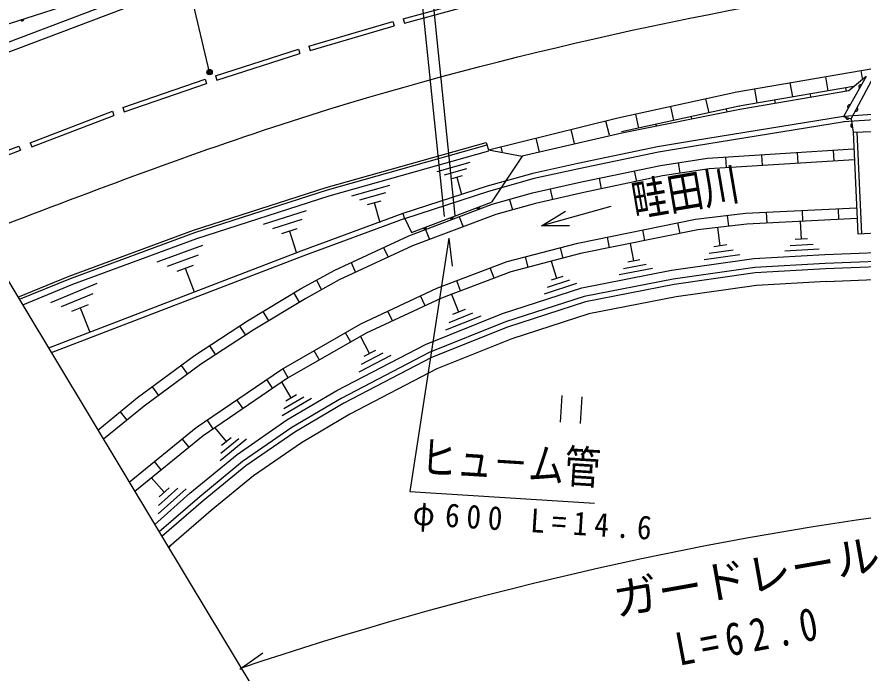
# Model space of a CAD drawing. Units: millimetres, scale not verified. Extents: x 40000 to 680000, y 20000 to 380000.
# Drawn here: x 79476 to 126538, y 241460 to 277932 of the extents above; entities that cross this region are included whole.
import ezdxf
from ezdxf.enums import TextEntityAlignment as Align

# ---------------------------------------------------------------- set-up
doc = ezdxf.new("R2010")
doc.units = ezdxf.units.MM
doc.header["$LTSCALE"] = 1000
doc.layers.add('M-BGD', color=7, linetype='Continuous', lineweight=25)
doc.styles.add('ＭＳ ゴシック', font='')
doc.styles.get('ＭＳ ゴシック').set_extended_font_data('MS Gothic')

msp = doc.modelspace()

# ---------------------------------------------------------------- linework, layer by layer
at = {"layer": 'M-BGD'}
for p, q in [((90190, 274866), (83503, 303128)), ((103251, 266840), (101760, 281332)), ((103848, 266901), (102353, 281431)), ((100966, 277833), (105684, 279117)), ((101032, 277592), (105749, 278876)), ((95714, 276303), (100382, 277674)), ((100382, 277674), (100453, 277434)), ((100966, 277833), (101032, 277592)), ((95784, 276063), (100453, 277434)), ((95714, 276303), (95784, 276063)), ((90522, 274651), (95132, 276132)), ((90599, 274413), (95208, 275894)), ((95132, 276132), (95208, 275894)), ((126412, 274950), (126487, 274513)), ((85360, 272889), (89946, 274466)), ((89946, 274466), (90027, 274230)), ((90522, 274651), (90599, 274413)), ((124441, 274611), (124577, 273822)), ((126703, 274619), (125750, 273832)), ((85441, 272653), (90027, 274230)), ((126006, 274069), (119647, 272973)), ((120499, 273931), (120635, 273143)), ((122470, 274271), (122606, 273483)), ((125562, 273992), (125594, 273806)), ((125750, 273832), (119678, 272793)), ((123591, 273653), (123623, 273468)), ((119647, 272972), (113098, 271540)), ((117781, 273383), (117951, 272601)), ((119684, 272980), (119647, 272972)), ((121620, 273313), (121651, 273131)), ((80209, 270941), (84785, 272691)), ((84785, 272691), (84874, 272458)), ((85360, 272889), (85441, 272653)), ((119678, 272793), (113116, 271472)), ((113873, 272529), (114044, 271747)), ((115827, 272956), (115997, 272174)), ((118928, 272815), (118964, 272649)), ((80298, 270708), (84874, 272458)), ((112219, 272150), (112409, 271373)), ((116974, 272388), (117004, 272255)), ((125884, 272265), (125987, 271523)), ((110277, 271674), (110467, 270897)), ((115021, 271961), (115043, 271860)), ((125987, 271523), (128666, 271608)), ((113116, 271472), (107585, 270200)), ((108334, 271198), (108524, 270421)), ((113098, 271541), (113097, 271541)), ((125987, 271523), (126244, 265875)), ((126187, 271532), (126444, 265884)), ((79591, 270757), (79678, 270522)), ((80209, 270941), (80298, 270708)), ((106393, 270714), (106470, 270402)), ((105707, 270540), (107585, 270200)), ((107585, 270200), (105870, 267638)), ((117888, 270088), (126009, 270597)), ((118886, 270151), (118924, 269554)), ((120883, 270276), (120920, 269679)), ((122879, 270401), (122916, 269803)), ((124875, 270526), (124912, 269928)), ((102856, 269348), (104686, 269862)), ((110873, 268762), (115265, 269681)), ((115265, 269681), (117888, 270088)), ((116254, 269834), (116346, 269242)), ((126046, 269998), (117980, 269495)), ((104475, 269487), (103231, 269137)), ((113809, 269376), (113932, 268789)), ((117980, 269495), (115388, 269094)), ((103606, 268927), (104265, 269112)), ((103935, 269019), (104203, 268068)), ((108152, 268146), (110873, 268762)), ((115388, 269094), (111005, 268177)), ((111851, 268967), (111974, 268380)), ((98101, 267989), (100219, 268584)), ((109128, 268367), (109260, 267782)), ((99976, 268150), (98535, 267746)), ((105909, 267518), (108152, 268146)), ((106871, 267788), (107033, 267211)), ((111005, 268177), (108314, 267569)), ((98970, 267502), (99732, 267716)), ((99351, 267609), (99660, 266508)), ((101273, 265763), (105909, 267518)), ((101414, 265959), (105870, 267638)), ((108314, 267569), (106121, 266957)), ((112513, 267393), (108659, 266323)), ((119999, 267018), (126164, 267324)), ((93195, 266408), (95574, 267175)), ((100943, 267002), (101035, 266717)), ((106121, 266957), (101486, 265202)), ((117221, 266684), (119999, 267018)), ((119077, 266303), (119006, 266898)), ((121200, 266478), (121170, 267076)), ((123197, 266576), (123168, 267175)), ((125195, 266675), (125165, 267274)), ((95316, 266672), (93698, 266150)), ((101046, 266720), (101414, 265959)), ((104079, 266826), (104291, 266264)), ((110670, 265358), (117221, 266684)), ((116360, 265898), (116241, 266486)), ((120070, 266422), (117340, 266096)), ((126194, 266724), (120070, 266422)), ((123108, 265575), (123051, 266562)), ((94202, 265892), (95059, 266168)), ((94630, 266030), (95029, 264793)), ((102208, 266118), (102421, 265556)), ((117340, 266096), (110821, 264777)), ((114400, 265501), (114281, 266089)), ((118599, 265204), (118453, 266234)), ((126244, 265875), (128951, 266004)), ((97151, 263856), (101273, 265763)), ((103502, 265632), (103688, 264085)), ((112440, 265105), (112321, 265692)), ((123449, 265595), (122766, 265556)), ((87276, 264311), (89808, 265247)), ((101486, 265202), (97403, 263311)), ((99873, 265116), (100125, 264572)), ((106741, 264331), (110670, 265358)), ((109853, 264525), (109702, 265105)), ((113784, 264371), (113594, 265340)), ((117971, 264792), (119317, 264983)), ((118956, 265255), (118243, 265154)), ((124091, 265023), (122194, 264914)), ((122480, 265235), (123770, 265309)), ((89553, 264692), (87831, 264056)), ((110821, 264777), (106953, 263770)), ((107918, 264021), (107767, 264599)), ((119679, 264711), (117699, 264430)), ((88386, 263800), (89297, 264137)), ((98058, 264276), (98310, 263732)), ((102828, 262851), (106741, 264331)), ((109513, 263402), (109209, 264342)), ((113209, 263948), (114477, 264197)), ((114120, 264437), (113449, 264305)), ((88842, 263969), (89328, 262652)), ((95255, 262812), (97151, 263856)), ((106953, 263770), (103083, 262308)), ((106018, 263417), (105806, 263978)), ((114834, 263957), (112969, 263591)), ((81354, 262066), (83946, 263125)), ((97403, 263311), (95545, 262287)), ((96131, 263295), (96420, 262770)), ((104147, 262710), (103935, 263270)), ((110605, 263117), (108797, 262531)), ((108993, 262914), (110222, 263312)), ((109839, 263508), (109188, 263297)), ((124486, 263231), (128908, 263401)), ((92302, 261038), (95255, 262812)), ((98611, 260866), (102828, 262851)), ((83701, 262541), (81938, 261821)), ((95545, 262287), (92611, 260524)), ((94873, 262583), (95182, 262069)), ((103083, 262308), (98908, 260345)), ((102178, 261882), (101923, 262425)), ((104047, 261530), (103641, 262544)), ((82522, 261575), (83455, 261956)), ((82989, 261766), (83539, 260418)), ((104398, 261671), (103696, 261390)), ((93159, 261553), (93468, 261039)), ((100368, 261031), (100113, 261573)), ((105271, 261297), (103322, 260516)), ((103509, 260953), (104835, 261484)), ((89356, 259104), (92302, 261038)), ((91864, 260751), (92193, 260249)), ((94197, 258340), (98611, 260866)), ((92611, 260524), (89685, 258603)), ((98908, 260345), (94534, 257844)), ((98040, 259848), (97743, 260369)), ((99093, 259225), (98613, 260147)), ((90192, 259653), (90521, 259152)), ((96304, 258856), (96007, 259376)), ((99412, 259391), (98773, 259058)), ((86191, 256784), (89356, 259104)), ((100275, 259119), (98501, 258195)), ((98637, 258627), (99844, 259255)), ((89685, 258603), (86546, 256301)), ((88610, 258558), (88965, 258075)), ((94568, 257863), (94271, 258382)), ((89451, 255115), (94197, 258340)), ((94534, 257844), (89830, 254649)), ((93707, 257282), (93370, 257778)), ((94732, 256757), (94230, 257608)), ((86997, 257376), (87352, 256892)), ((83972, 254971), (86191, 256784)), ((92052, 256159), (91716, 256654)), ((95859, 256716), (94222, 255751)), ((94330, 256167), (95442, 256823)), ((95026, 256931), (94437, 256583)), ((109780, 256896), (109685, 255399)), ((110822, 255327), (110918, 256824)), ((86546, 256301), (84283, 254455)), ((85217, 255989), (85596, 255526)), ((85715, 252078), (89451, 255115)), ((90398, 255035), (90062, 255530)), ((91125, 254323), (90498, 255087)), ((89830, 254649), (86028, 251559)), ((89054, 254018), (88675, 254484)), ((92245, 254457), (90776, 253251)), ((90818, 253679), (91817, 254499)), ((91389, 254541), (90860, 254106)), ((87502, 252757), (87123, 253223)), ((89093, 251458), (91722, 253617)), ((87666, 251508), (86937, 252322)), ((87142, 249712), (89093, 251458)), ((88896, 251708), (87332, 250307)), ((87358, 250782), (88422, 251734)), ((87947, 251760), (87384, 251256)), ((88017, 248563), (87922, 248419)), ((91878, 241683), (93152, 242580))]:
    msp.add_line(p, q, dxfattribs=at)
for points in [[(73509, 275893), (76204, 276658), (86177, 279861), (91443, 281637), (94830, 282621), (98779, 283345), (108027, 284834), (111185, 285108), (114447, 285184)], [(76575, 275618), (86920, 279547), (90762, 280787), (92654, 281332), (94663, 281823), (98609, 282603), (102576, 283300), (106529, 283961), (110474, 284525), (114477, 285047)], [(76760, 275132), (87092, 279056), (90913, 280290), (92788, 280829), (94776, 281316), (98705, 282092), (102662, 282787), (106609, 283447), (110541, 284009), (114544, 284532)], [(79671, 277771), (79686, 277751), (79703, 277736), (79729, 277723), (79751, 277717), (79777, 277717), (79807, 277727), (79827, 277742), (79843, 277759), (79856, 277785), (79861, 277807), (79861, 277833)], [(79523, 262349), (82380, 263516), (89295, 266073), (96681, 268455), (105572, 270953), (105707, 270540), (107363, 270960), (112896, 272315), (119513, 273761), (127087, 275067)], [(126703, 274619), (125454, 272401), (125884, 272265), (127007, 274372)], [(126440, 274152), (126415, 274157), (126392, 274156), (126365, 274148), (126344, 274137), (126326, 274120), (126310, 274092), (126305, 274067), (126306, 274044), (126313, 274017), (126325, 273996), (126342, 273978)], [(135007, 273035), (130332, 272725), (125454, 272401)], [(125815, 273043), (125791, 273048), (125767, 273047), (125740, 273039), (125720, 273028), (125701, 273011), (125685, 272983), (125681, 272958), (125681, 272935), (125689, 272907), (125700, 272887), (125717, 272868)], [(135051, 272737), (130352, 272425), (125474, 272102)], [(126118, 272704), (126143, 272699), (126166, 272700), (126193, 272709), (126213, 272721), (126231, 272738), (126246, 272766), (126251, 272791), (126249, 272815), (126241, 272842), (126229, 272862), (126212, 272880)], [(125454, 272401), (117114, 271049), (115105, 270707), (110667, 269790), (108178, 269235), (105624, 268523), (100943, 267002)], [(125502, 272105), (117164, 270753), (115161, 270412), (110732, 269497), (108251, 268943), (105711, 268236), (101035, 266717)], [(125574, 272363), (125574, 272338), (125579, 272315), (125592, 272290), (125608, 272273), (125628, 272258), (125659, 272248), (125684, 272248), (125707, 272254), (125732, 272267), (125749, 272282), (125764, 272303)], [(125922, 271993), (125899, 271982), (125881, 271967), (125864, 271944), (125855, 271923), (125850, 271898), (125854, 271866), (125866, 271844), (125880, 271826), (125903, 271808), (125924, 271799), (125949, 271795)], [(74787, 270686), (75659, 270286), (76634, 270033), (77665, 269992), (78749, 270180), (79678, 270522)], [(74892, 270913), (75743, 270522), (76671, 270282), (77648, 270243), (78684, 270422), (79591, 270757)], [(105613, 270808), (96724, 268312), (89344, 265931), (82434, 263376), (79601, 262219)], [(105708, 270471), (96825, 267976), (89459, 265600), (82561, 263050), (79784, 261916)], [(105034, 267323), (105050, 267303), (105068, 267289), (105094, 267277), (105117, 267273), (105142, 267274), (105172, 267285), (105191, 267301), (105206, 267319), (105218, 267345), (105222, 267368), (105221, 267393)], [(100943, 267002), (95270, 264908), (81226, 259525)], [(110216, 266319), (108659, 266323), (109992, 267129)], [(101046, 266720), (95375, 264627), (81383, 259264)], [(103549, 266763), (103565, 266743), (103583, 266729), (103609, 266717), (103632, 266713), (103657, 266714), (103687, 266725), (103706, 266741), (103721, 266760), (103733, 266785), (103737, 266808), (103736, 266834)], [(102063, 266203), (102079, 266184), (102098, 266169), (102123, 266157), (102146, 266153), (102172, 266154), (102202, 266166), (102221, 266181), (102236, 266200), (102247, 266226), (102252, 266248), (102251, 266274)], [(103502, 265632), (101327, 251550), (111606, 250896)], [(77909, 265027), (89111, 246447), (93304, 239492), (94921, 236811)], [(91722, 253617), (94496, 255531), (97265, 257163), (102199, 259731), (106488, 261447), (110903, 262879), (115890, 263856), (120459, 264503), (124415, 264729), (129168, 264912)], [(129196, 264413), (124439, 264230), (120509, 264005), (115974, 263363), (111029, 262394), (106658, 260977), (102408, 259276), (97507, 256726), (94766, 255110), (92023, 253217), (89642, 251261), (87387, 249307)], [(129216, 264114), (124453, 263930), (120538, 263706), (116024, 263067), (111104, 262103), (106760, 260695), (102533, 259003), (97653, 256464), (94927, 254857), (92203, 252977), (89835, 251032), (87544, 249046)], [(124486, 263231), (120607, 263009), (116140, 262377), (111280, 261424), (106999, 260036), (102826, 258366), (97992, 255851), (95304, 254266), (92625, 252418), (90287, 250497), (87930, 248454)]]:
    msp.add_lwpolyline(points, dxfattribs=at)
for radius in [150, 90, 30]:
    msp.add_circle((90190, 274866), radius, dxfattribs=at)
msp.add_arc((155609, 52134), 200000, 97.42041, 108.55908, dxfattribs=at)
msp.add_open_spline([(78317, 266202), (83760, 268286), (89208, 270354), (94749, 272142), (105806, 275710), (117232, 278160), (128723, 279982), (137161, 281321), (145635, 282321), (154108, 283321)], degree=3, knots=[0, 0, 0, 0, 1, 1, 1, 2, 2, 2, 3, 3, 3, 3], dxfattribs=at)

# ---------------------------------------------------------------- texts
at = {"layer": 'M-BGD', "style": 'ＭＳ ゴシック', "width": 0.8}
for s, rotation, p in [('畦田川', 9.7, (113927, 266249)), ('ヒュ－ム管', 356.4, (101857, 252017))]:
    msp.add_text(s, height=1833, rotation=rotation, dxfattribs=at).set_placement(p, align=Align.BOTTOM_LEFT)
at = {"layer": 'M-BGD', "style": 'ＭＳ ゴシック'}
msp.add_text('ガードレール', height=1833, rotation=10, dxfattribs=at).set_placement((112919, 244073), align=Align.BOTTOM_LEFT)
at = {"layer": 'M-BGD', "attachment_point": 7, "style": 'ＭＳ ゴシック'}
for s, insert, char_height, rotation in [('\\T1.47;\\W0.9;φ600\\~L=14.6', (101435, 249352), 1320, 356.4), ('\\T1.4;\\W0.8;L=62.0', (116308, 241835), 1833, 10.7)]:
    msp.add_mtext(s, dxfattribs=dict(at, insert=insert, char_height=char_height, rotation=rotation))

doc.saveas('drawing.dxf')
